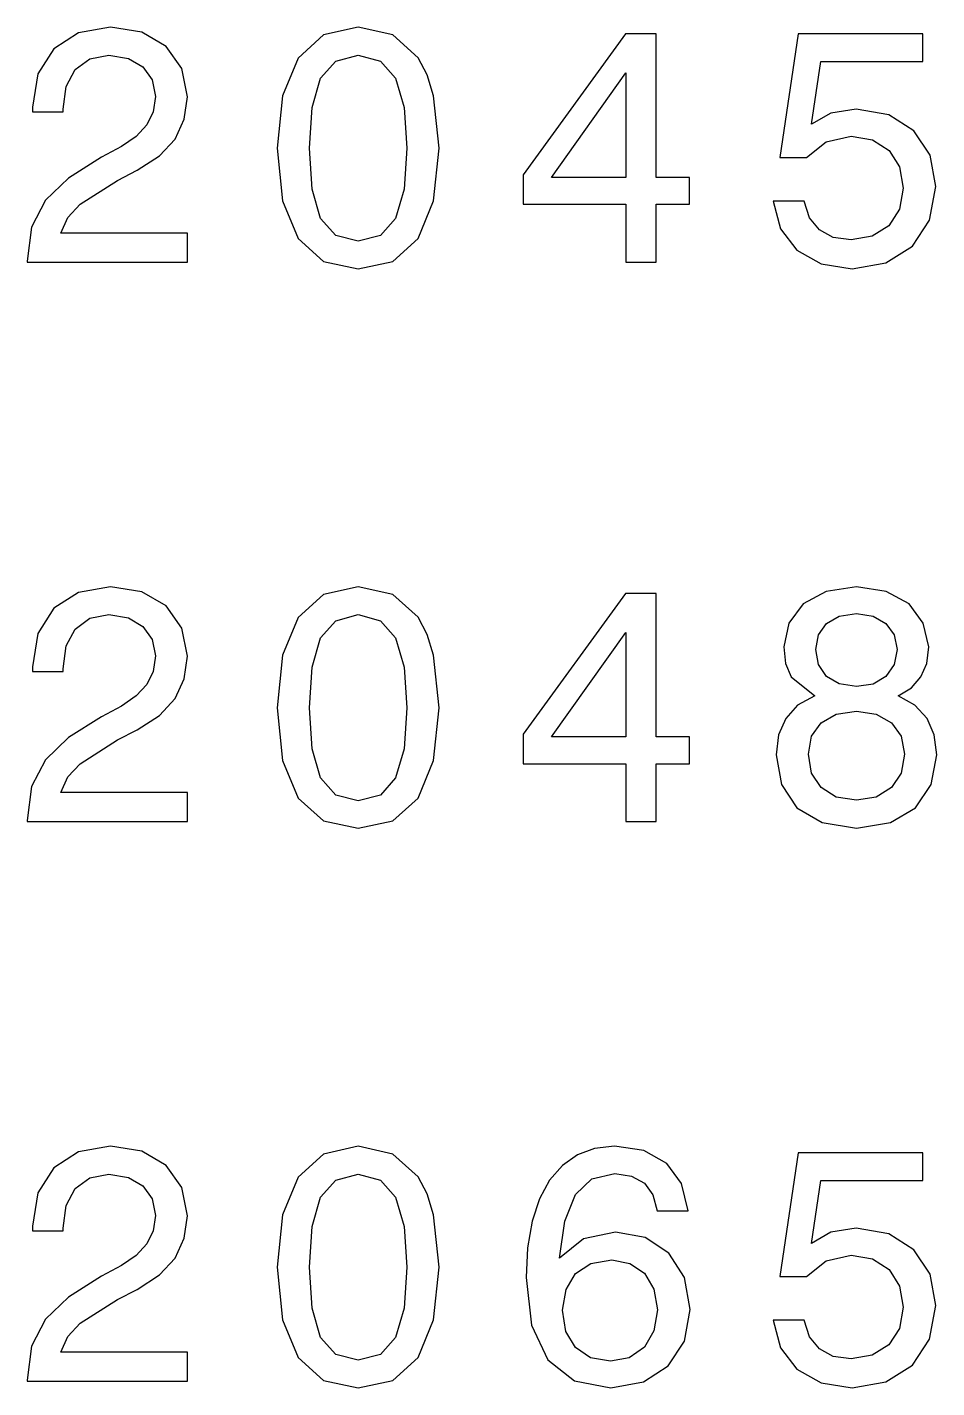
# Model space of a CAD drawing. Extents: x 0 to 1189, y 0 to 841.
# Drawn here: x 699.73 to 719.22, y 185.76 to 214.94 of the extents above; entities that cross this region are included whole.
import ezdxf

# ---------------------------------------------------------------- set-up
doc = ezdxf.new("R2010")
doc.units = 0

msp = doc.modelspace()

# ---------------------------------------------------------------- linework, layer by layer
at = {"color": 7, "lineweight": 25}
for points in [[(699.727, 209.903), (703.163, 209.903), (703.163, 210.523), (700.447, 210.523), (700.599, 210.861), (700.858, 211.142), (701.658, 211.654), (702.083, 211.87), (702.558, 212.18), (702.897, 212.54), (703.091, 212.965), (703.163, 213.448), (703.041, 214.053), (702.702, 214.528), (702.184, 214.831), (701.513, 214.939), (700.822, 214.817), (700.296, 214.478), (699.957, 213.938), (699.842, 213.224), (699.842, 213.124), (700.498, 213.124), (700.498, 213.181), (700.562, 213.671), (700.757, 214.031), (701.067, 214.262), (701.477, 214.341), (701.895, 214.269), (702.205, 214.089), (702.407, 213.808), (702.479, 213.455), (702.428, 213.124), (702.292, 212.843), (702.061, 212.598), (701.744, 212.381), (701.319, 212.151), (700.613, 211.704), (700.116, 211.229), (699.82, 210.652), (699.727, 209.925)], [(705.086, 212.345), (705.194, 211.214), (705.532, 210.407), (706.073, 209.917), (706.822, 209.759), (707.564, 209.917), (708.104, 210.407), (708.436, 211.214), (708.551, 212.345), (708.436, 213.469), (708.299, 213.916), (708.104, 214.283), (707.564, 214.773), (706.822, 214.939), (706.073, 214.773), (705.532, 214.276), (705.194, 213.469)], [(712.555, 209.903), (713.204, 209.903), (713.204, 211.142), (713.917, 211.142), (713.917, 211.719), (713.204, 211.719), (713.204, 214.795), (712.548, 214.795), (710.358, 211.776), (710.358, 211.142), (712.555, 211.142)], [(715.709, 211.207), (715.868, 210.616), (716.221, 210.155), (716.74, 209.867), (717.403, 209.759), (718.13, 209.889), (718.699, 210.242), (719.06, 210.804), (719.197, 211.524), (719.074, 212.194), (718.728, 212.72), (718.188, 213.059), (717.489, 213.181), (716.949, 213.095), (716.531, 212.857), (716.733, 214.204), (718.923, 214.204), (718.923, 214.795), (716.25, 214.795), (715.854, 212.144), (716.43, 212.144), (716.848, 212.482), (717.381, 212.605), (717.842, 212.526), (718.195, 212.295), (718.418, 211.942), (718.498, 211.488), (718.418, 211.034), (718.188, 210.681), (717.835, 210.458), (717.381, 210.379), (716.999, 210.429), (716.704, 210.595), (716.488, 210.854), (716.38, 211.207)], [(705.777, 212.345), (705.835, 213.217), (706.015, 213.844), (706.339, 214.211), (706.822, 214.341), (707.297, 214.211), (707.622, 213.844), (707.802, 213.217), (707.859, 212.345), (707.802, 211.466), (707.622, 210.84), (707.297, 210.472), (706.822, 210.35), (706.339, 210.472), (706.015, 210.84), (705.835, 211.466)], [(710.963, 211.719), (712.555, 213.959), (712.555, 211.719)], [(699.727, 197.903), (703.163, 197.903), (703.163, 198.523), (700.447, 198.523), (700.599, 198.861), (700.858, 199.142), (701.658, 199.654), (702.083, 199.87), (702.558, 200.18), (702.897, 200.54), (703.091, 200.965), (703.163, 201.448), (703.041, 202.053), (702.702, 202.528), (702.184, 202.831), (701.513, 202.939), (700.822, 202.817), (700.296, 202.478), (699.957, 201.938), (699.842, 201.224), (699.842, 201.124), (700.498, 201.124), (700.498, 201.181), (700.562, 201.671), (700.757, 202.031), (701.067, 202.262), (701.477, 202.341), (701.895, 202.269), (702.205, 202.089), (702.407, 201.808), (702.479, 201.455), (702.428, 201.124), (702.292, 200.843), (702.061, 200.598), (701.744, 200.381), (701.319, 200.151), (700.613, 199.704), (700.116, 199.229), (699.82, 198.652), (699.727, 197.925)], [(705.086, 200.345), (705.194, 199.214), (705.532, 198.407), (706.073, 197.917), (706.822, 197.759), (707.564, 197.917), (708.104, 198.407), (708.436, 199.214), (708.551, 200.345), (708.436, 201.469), (708.299, 201.916), (708.104, 202.283), (707.564, 202.773), (706.822, 202.939), (706.073, 202.773), (705.532, 202.276), (705.194, 201.469)], [(716.603, 200.598), (716.235, 200.396), (715.983, 200.115), (715.825, 199.762), (715.774, 199.337), (715.89, 198.696), (716.221, 198.198), (716.761, 197.881), (717.496, 197.759), (718.224, 197.881), (718.764, 198.198), (719.096, 198.696), (719.218, 199.337), (719.16, 199.762), (719.009, 200.115), (718.75, 200.396), (718.39, 200.598), (718.678, 200.771), (718.88, 201.008), (719.002, 201.296), (719.045, 201.649), (718.93, 202.161), (718.627, 202.572), (718.137, 202.838), (717.496, 202.939), (716.848, 202.838), (716.358, 202.572), (716.048, 202.161), (715.94, 201.649), (715.976, 201.296), (716.099, 201.008)], [(712.555, 197.903), (713.204, 197.903), (713.204, 199.142), (713.917, 199.142), (713.917, 199.719), (713.204, 199.719), (713.204, 202.795), (712.548, 202.795), (710.358, 199.776), (710.358, 199.142), (712.555, 199.142)], [(705.777, 200.345), (705.835, 201.217), (706.015, 201.844), (706.339, 202.211), (706.822, 202.341), (707.297, 202.211), (707.622, 201.844), (707.802, 201.217), (707.859, 200.345), (707.802, 199.466), (707.622, 198.84), (707.297, 198.472), (706.822, 198.35), (706.339, 198.472), (706.015, 198.84), (705.835, 199.466)], [(716.624, 201.592), (716.682, 201.909), (716.855, 202.154), (717.129, 202.305), (717.496, 202.363), (717.856, 202.305), (718.13, 202.154), (718.303, 201.909), (718.368, 201.592), (718.303, 201.268), (718.13, 201.015), (717.856, 200.85), (717.496, 200.799), (717.129, 200.857), (716.855, 201.015), (716.682, 201.268)], [(710.963, 199.719), (712.555, 201.959), (712.555, 199.719)], [(716.466, 199.351), (716.531, 199.733), (716.74, 200.021), (717.064, 200.209), (717.496, 200.273), (717.921, 200.209), (718.245, 200.021), (718.454, 199.733), (718.526, 199.351), (718.454, 198.941), (718.245, 198.631), (717.921, 198.429), (717.496, 198.364), (717.064, 198.429), (716.74, 198.631), (716.531, 198.941)], [(699.727, 185.903), (703.163, 185.903), (703.163, 186.523), (700.447, 186.523), (700.599, 186.861), (700.858, 187.142), (701.658, 187.654), (702.083, 187.87), (702.558, 188.18), (702.897, 188.54), (703.091, 188.965), (703.163, 189.448), (703.041, 190.053), (702.702, 190.528), (702.184, 190.831), (701.513, 190.939), (700.822, 190.817), (700.296, 190.478), (699.957, 189.938), (699.842, 189.224), (699.842, 189.124), (700.498, 189.124), (700.498, 189.181), (700.562, 189.671), (700.757, 190.031), (701.067, 190.262), (701.477, 190.341), (701.895, 190.269), (702.205, 190.089), (702.407, 189.808), (702.479, 189.455), (702.428, 189.124), (702.292, 188.843), (702.061, 188.598), (701.744, 188.381), (701.319, 188.151), (700.613, 187.704), (700.116, 187.229), (699.82, 186.652), (699.727, 185.925)], [(705.086, 188.345), (705.194, 187.214), (705.532, 186.407), (706.073, 185.917), (706.822, 185.759), (707.564, 185.917), (708.104, 186.407), (708.436, 187.214), (708.551, 188.345), (708.436, 189.469), (708.299, 189.916), (708.104, 190.283), (707.564, 190.773), (706.822, 190.939), (706.073, 190.773), (705.532, 190.276), (705.194, 189.469)], [(713.888, 189.556), (713.751, 190.139), (713.434, 190.572), (712.944, 190.845), (712.31, 190.939), (711.885, 190.889), (711.518, 190.752), (711.194, 190.528), (710.92, 190.211), (710.704, 189.815), (710.545, 189.332), (710.444, 188.763), (710.416, 188.122), (710.531, 187.099), (710.884, 186.357), (711.453, 185.91), (712.231, 185.759), (712.93, 185.889), (713.463, 186.227), (713.809, 186.76), (713.931, 187.438), (713.809, 188.122), (713.477, 188.648), (712.966, 188.979), (712.332, 189.095), (711.648, 188.951), (711.136, 188.54), (711.244, 189.332), (711.475, 189.902), (711.828, 190.24), (712.318, 190.356), (712.678, 190.298), (712.952, 190.147), (713.132, 189.894), (713.225, 189.556)], [(715.709, 187.207), (715.868, 186.616), (716.221, 186.155), (716.74, 185.867), (717.403, 185.759), (718.13, 185.889), (718.699, 186.242), (719.06, 186.804), (719.197, 187.524), (719.074, 188.194), (718.728, 188.72), (718.188, 189.059), (717.489, 189.181), (716.949, 189.095), (716.531, 188.857), (716.733, 190.204), (718.923, 190.204), (718.923, 190.795), (716.25, 190.795), (715.854, 188.144), (716.43, 188.144), (716.848, 188.482), (717.381, 188.605), (717.842, 188.526), (718.195, 188.295), (718.418, 187.942), (718.498, 187.488), (718.418, 187.034), (718.188, 186.681), (717.835, 186.458), (717.381, 186.379), (716.999, 186.429), (716.704, 186.595), (716.488, 186.854), (716.38, 187.207)], [(705.777, 188.345), (705.835, 189.217), (706.015, 189.844), (706.339, 190.211), (706.822, 190.341), (707.297, 190.211), (707.622, 189.844), (707.802, 189.217), (707.859, 188.345), (707.802, 187.466), (707.622, 186.84), (707.297, 186.472), (706.822, 186.35), (706.339, 186.472), (706.015, 186.84), (705.835, 187.466)], [(713.233, 187.43), (713.153, 186.977), (712.952, 186.631), (712.627, 186.4), (712.224, 186.328), (711.799, 186.4), (711.475, 186.624), (711.266, 186.969), (711.201, 187.423), (711.273, 187.87), (711.475, 188.209), (711.806, 188.425), (712.253, 188.504), (712.642, 188.425), (712.952, 188.216), (713.153, 187.877)]]:
    msp.add_lwpolyline(points, close=True, dxfattribs=at)

doc.saveas('drawing.dxf')
